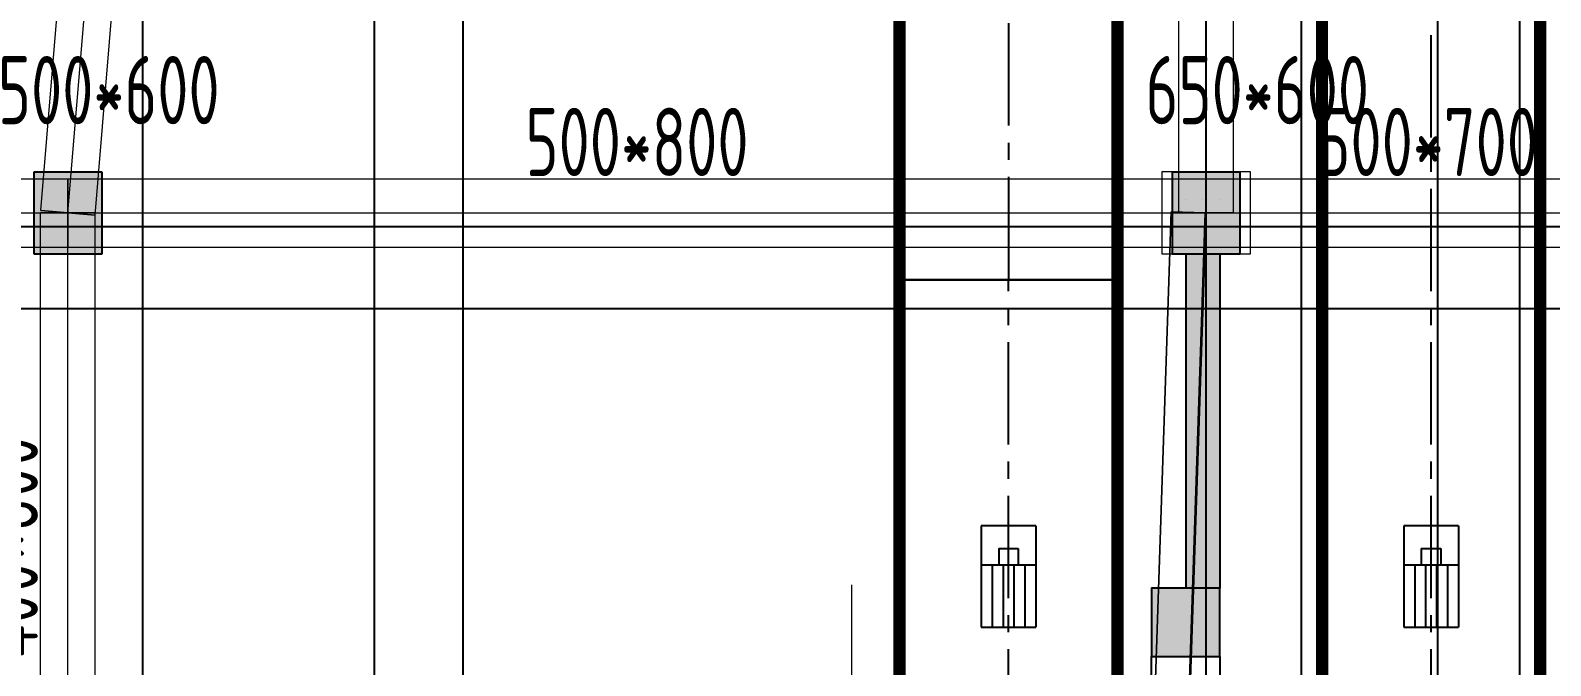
# Model space of a CAD drawing. Extents: x 369444 to 684549, y -549309 to 575337.
# Drawn here: x 433749 to 444901, y 350690 to 355344 of the extents above; entities that cross this region are included whole.
import ezdxf

# ---------------------------------------------------------------- set-up
doc = ezdxf.new("R2010")
doc.units = 0
doc.header["$LTSCALE"] = 1000
doc.header["$MEASUREMENT"] = 0
doc.linetypes.add('CENTER2', pattern=[1.125, 0.75, -0.125, 0.125, -0.125])
doc.linetypes.add('DOTE', pattern=[2.42, 2, -0.2, 0.02, -0.2])
for name, color, linetype, lineweight, true_color in [('-1-0-1', 7, 'Continuous', 0, 0xc0c0c0), ('-1-1-2', 7, 'Continuous', 0, 0xc0c0c0), ('-2-0-1', 1, 'Continuous', 0, 0xff0000), ('-2-1-2', 9, 'Continuous', 0, 0x808080), ('1-6-1', 7, 'Continuous', 0, 0x55ff55), ('1-6-2', 7, 'Continuous', 0, 0x55ff55), ('11-6-1', 2, 'Continuous', 0, 0xffff00), ('11-6-2', 2, 'Continuous', 0, 0xffff00), ('11-6-5', 2, 'Continuous', 0, 0xffff00), ('12-6-1', 4, 'Continuous', 0, 0x00ffff), ('12-6-2', 4, 'Continuous', 0, 0x00ffff), ('12-6-5', 4, 'Continuous', 0, 0x00ffff)]:
    doc.layers.add(name, color=color, linetype=linetype, lineweight=lineweight, true_color=true_color)
for name, color, linetype in [('A-COLU-CONC', 9, 'Continuous'), ('A-WALL-HATCH', 8, 'Continuous'), ('DOTE', 1, 'Continuous'), ('DUCT-排烟中心线', 5, 'CENTER2'), ('DUCT-排烟管', 2, 'Continuous'), ('DUCT-排烟管端线', 4, 'Continuous'), ('PUB_HATCH', 8, 'Continuous'), ('WALL', 9, 'Continuous'), ('WINDOW', 4, 'Continuous'), ('风管标注', 3, 'Continuous')]:
    doc.layers.add(name, color=color, linetype=linetype)
doc.layers.add('DOTE2', color=122, linetype='DOTE', lineweight=9)
doc.styles.add('yjkcad', font='yjkeng.shx', dxfattribs={"width": 0.7, "height": 250, "bigfont": 'yjkchn.shx'})

# ---------------------------------------------------------------- blocks, each defined once
blk = doc.blocks.new('_FZH')
blk.add_lwpolyline([(-0.5, -0.5), (0.5, -0.5), (0.5, 0.5), (-0.5, 0.5)], close=True)
at = {"layer": 'PUB_HATCH'}
blk.add_solid([(-0.5, -0.5), (0.5, -0.5), (-0.5, 0.5), (0.5, 0.5)], dxfattribs=at)
blk = doc.blocks.new('N-风管')
at = {"color": 0}
for p, q in [((38489276680.723053, 3905446186.215168, 2600.00001), (38489276680.723053, 3905445445.215168, 2600.00001)), ((38489277080.723053, 3905446186.215168, 2600.00001), (38489276680.723053, 3905446186.215168, 2600.00001)), ((38489279780.723053, 3905446186.215168, 2600.00001), (38489279780.723053, 3905445445.215168, 2600.00001)), ((38489280180.723053, 3905446186.215168, 2600.00001), (38489279780.723053, 3905446186.215168, 2600.00001)), ((38489276808.723053, 3905446022.009568, 2600.00001), (38489276952.723053, 3905446022.009568, 2600.00001)), ((38489276808.723053, 3905446022.009568, 2600.00001), (38489276808.723053, 3905445901.226568, 2600.00001)), ((38489279908.723053, 3905446022.009568, 2600.00001), (38489280052.723053, 3905446022.009568, 2600.00001)), ((38489279908.723053, 3905446022.009568, 2600.00001), (38489279908.723053, 3905445901.226568, 2600.00001)), ((38489276680.723053, 3905445901.226568, 2600.00001), (38489277080.723053, 3905445901.226568, 2600.00001)), ((38489279780.723053, 3905445901.226568, 2600.00001), (38489280180.723053, 3905445901.226568, 2600.00001)), ((38489276680.723053, 3905445445.215168, 2600.00001), (38489277080.723053, 3905445445.215168, 2600.00001)), ((38489279780.723053, 3905445445.215168, 2600.00001), (38489280180.723053, 3905445445.215168, 2600.00001))]:
    blk.add_line(p, q, dxfattribs=at)
at = {"color": 0, "linetype": 'Continuous'}
for p, q in [((38489277080.723053, 3905446186.215168, 2600.00001), (38489277080.723053, 3905445445.215168, 2600.00001)), ((38489280180.723053, 3905446186.215168, 2600.00001), (38489280180.723053, 3905445445.215168, 2600.00001)), ((38489276952.723053, 3905446022.009568, 2600.00001), (38489276952.723053, 3905445901.226568, 2600.00001)), ((38489280052.723053, 3905446022.009568, 2600.00001), (38489280052.723053, 3905445901.226568, 2600.00001)), ((38489276760.723053, 3905445901.226568, 2600.00001), (38489276760.723053, 3905445445.215168, 2600.00001)), ((38489276840.723053, 3905445901.226568, 2600.00001), (38489276840.723053, 3905445445.215168, 2600.00001)), ((38489276920.723053, 3905445901.226568, 2600.00001), (38489276920.723053, 3905445445.215168, 2600.00001)), ((38489277000.723053, 3905445901.226568, 2600.00001), (38489277000.723053, 3905445445.215168, 2600.00001)), ((38489279860.723053, 3905445901.226568, 2600.00001), (38489279860.723053, 3905445445.215168, 2600.00001)), ((38489279940.723053, 3905445901.226568, 2600.00001), (38489279940.723053, 3905445445.215168, 2600.00001)), ((38489280020.723053, 3905445901.226568, 2600.00001), (38489280020.723053, 3905445445.215168, 2600.00001)), ((38489280100.723053, 3905445901.226568, 2600.00001), (38489280100.723053, 3905445445.215168, 2600.00001))]:
    blk.add_line(p, q, dxfattribs=at)
at = {"layer": 'DUCT-排烟中心线', "color": 0}
for p, q in [((38489276880.636398, 3905456620.168455), (38489276880.636398, 3905447990.70988)), ((38489279980.724457, 3905443407.650299), (38489279980.593048, 3905450425)), ((38489276880.724457, 3905443407.650299), (38489276880.636398, 3905447990.70988))]:
    blk.add_line(p, q, dxfattribs=at)
at = {"layer": 'DUCT-排烟管', "color": 0, "const_width": 90}
for points in [[(38489276080.636398, 3905456620.168455), (38489276080.636398, 3905447990.70988)], [(38489277680.636398, 3905447990.70988), (38489277680.636398, 3905456620.168455)], [(38489279180.593048, 3905450424.985018), (38489279180.724457, 3905443407.635317)], [(38489280780.724457, 3905443407.66528), (38489280780.593048, 3905450425.014982)], [(38489276080.636398, 3905447990.694508), (38489276080.724457, 3905443407.634926)], [(38489277680.724457, 3905443407.665671), (38489277680.636398, 3905447990.725252)]]:
    blk.add_lwpolyline(points, dxfattribs=at)
at = {"layer": 'DUCT-排烟管端线', "color": 0}
for p, q in [((38489277680.636398, 3905447990.725252), (38489276080.636398, 3905447990.694508)), ((38489276080.636398, 3905447990.70988), (38489277680.636398, 3905447990.70988))]:
    blk.add_line(p, q, dxfattribs=at)

msp = doc.modelspace()

# ---------------------------------------------------------------- hatches: boundary and pattern name
at = {"layer": 'A-WALL-HATCH'}
for points in [[(434274.7, 354306.6), (433774.7, 354306.6), (433774.7, 353706.6), (434274.7, 353706.6)], [(442624.7, 354306.7), (442124.7, 354306.7), (442124.7, 353706.7), (442624.7, 353706.7)], [(442474.6, 351257), (441974.6, 351257), (441974.6, 350757), (442474.6, 350757)]]:
    msp.add_hatch(color=256, dxfattribs=at).paths.add_polyline_path(points)
at = {"layer": 'PUB_HATCH'}
msp.add_hatch(color=256, dxfattribs=at).paths.add_polyline_path([(442474.5, 353706.7), (442224.5, 353706.7), (442224.5, 351257), (442474.5, 351257)])

# ---------------------------------------------------------------- linework, layer by layer
at = {"layer": '-1-0-1', "color": 0}
for p in [(434024.3, 354007.1, -3600), (442374.3, 354007.1, -3600)]:
    msp.add_point(p, dxfattribs=at)
at = {"layer": '-1-1-2', "color": 0}
for p, q in [((434024.3, 354007.1, -3600), (434024.3, 354007.1)), ((442374.3, 354007.1, -3600), (442374.3, 354007.1))]:
    msp.add_line(p, q, dxfattribs=at)
at = {"layer": '-2-0-1', "color": 0}
for p, q in [((434024.3, 354007.1, -3600), (434574.3, 360607.1, -3600)), ((442374.3, 354007.1, -3600), (442374.3, 360607.1, -3600)), ((424757.1, 354007, -3600), (434024.3, 354007.1, -3600)), ((434024.3, 349106.9, -3600), (434024.3, 354007.1, -3600)), ((434024.3, 354007.1, -3600), (442374.3, 354007.1, -3600)), ((442224.3, 349507.1, -3600), (442374.3, 354007.1, -3600)), ((442374.3, 354007.1, -3600), (445624.3, 354007.1, -3600))]:
    msp.add_line(p, q, dxfattribs=at)
at = {"layer": '-2-1-2', "color": 0}
for p, q in [((434024.3, 354007.1), (434574.3, 360607.1)), ((442374.3, 354007.1), (442374.3, 360607.1)), ((424757.1, 354007), (434024.3, 354007.1)), ((434024.3, 349106.9), (434024.3, 354007.1)), ((434024.3, 354007.1), (442374.3, 354007.1)), ((442224.3, 349507.1), (442374.3, 354007.1)), ((442374.3, 354007.1), (445624.3, 354007.1))]:
    msp.add_line(p, q, dxfattribs=at)
at = {"layer": '1-6-1', "color": 0}
for p, q in [((442116.5, 354015.6, -8700), (441966.5, 349515.6, -8700)), ((441966.5, 349515.6, -5100), (442116.5, 354015.6, -5100)), ((442116.5, 354015.6, -5100), (442116.5, 354015.6, -8700)), ((442116.5, 354015.6, -8700), (442116.5, 354015.6, -5100)), ((442366.3, 354007.3, -8700), (442116.5, 354015.6, -8700)), ((442116.5, 354015.6, -5100), (442366.3, 354007.3, -5100)), ((442366.3, 354007.3, -5100), (442216.3, 349507.3, -5100)), ((442216.3, 349507.3, -8700), (442366.3, 354007.3, -8700)), ((442366.3, 354007.3, -8700), (442366.3, 354007.3, -5100)), ((442366.3, 354007.3, -5100), (442366.3, 354007.3, -8700))]:
    msp.add_line(p, q, dxfattribs=at)
at = {"layer": '1-6-2', "color": 0}
for p, q in [((442374.3, 354007.1, -5100), (442224.3, 349507.1, -5100)), ((442224.3, 349507.1, -8700), (442374.3, 354007.1, -8700)), ((442374.3, 354007.1, -8700), (442374.3, 354007.1, -5100))]:
    msp.add_line(p, q, dxfattribs=at)
at = {"layer": '11-6-1', "color": 0}
for p, q in [((433774.3, 354307.1, -5100), (433774.3, 353707.1, -5100)), ((434274.3, 354307.1, -5100), (433774.3, 354307.1, -5100)), ((433774.3, 354307.1, -8700), (433774.3, 353707.1, -8700)), ((434274.3, 354307.1, -8700), (433774.3, 354307.1, -8700)), ((433774.3, 354307.1, -8700), (433774.3, 354307.1, -5100)), ((434274.3, 353707.1, -5100), (434274.3, 354307.1, -5100)), ((434274.3, 353707.1, -8700), (434274.3, 354307.1, -8700)), ((434274.3, 354307.1, -8700), (434274.3, 354307.1, -5100)), ((442049.3, 354307.1, -5100), (442049.3, 353707.1, -5100)), ((442699.3, 354307.1, -5100), (442049.3, 354307.1, -5100)), ((442049.3, 354307.1, -8700), (442049.3, 353707.1, -8700)), ((442699.3, 354307.1, -8700), (442049.3, 354307.1, -8700)), ((442049.3, 354307.1, -8700), (442049.3, 354307.1, -5100)), ((442699.3, 353707.1, -5100), (442699.3, 354307.1, -5100)), ((442699.3, 353707.1, -8700), (442699.3, 354307.1, -8700)), ((442699.3, 354307.1, -8700), (442699.3, 354307.1, -5100)), ((433774.3, 353707.1, -5100), (434274.3, 353707.1, -5100)), ((433774.3, 353707.1, -8700), (434274.3, 353707.1, -8700)), ((433774.3, 353707.1, -8700), (433774.3, 353707.1, -5100)), ((434274.3, 353707.1, -8700), (434274.3, 353707.1, -5100)), ((442049.3, 353707.1, -5100), (442699.3, 353707.1, -5100)), ((442049.3, 353707.1, -8700), (442699.3, 353707.1, -8700)), ((442049.3, 353707.1, -8700), (442049.3, 353707.1, -5100)), ((442699.3, 353707.1, -8700), (442699.3, 353707.1, -5100))]:
    msp.add_line(p, q, dxfattribs=at)
at = {"layer": '11-6-2', "color": 0}
for p, q in [((434024.3, 354007.1, -8700), (434024.3, 354007.1, -5100)), ((442374.3, 354007.1, -8700), (442374.3, 354007.1, -5100))]:
    msp.add_line(p, q, dxfattribs=at)
at = {"layer": '12-6-1', "color": 0}
for p, q in [((433825, 354023.7, -5100), (434375, 360623.7, -5100)), ((433825, 354023.7, -5900), (434375, 360623.7, -5900)), ((434223.6, 353990.4, -5100), (434773.6, 360590.4, -5100)), ((434223.6, 353990.4, -5900), (434773.6, 360590.4, -5900)), ((442174.3, 354007.1, -5100), (442174.3, 360607.1, -5100)), ((442174.3, 354007.1, -6200), (442174.3, 360607.1, -6200)), ((442574.3, 354007.1, -5100), (442574.3, 360607.1, -5100)), ((442574.3, 354007.1, -6200), (442574.3, 360607.1, -6200)), ((424757.1, 354257, -5100), (434024.3, 354257.1, -5100)), ((424757.1, 354257, -6100), (434024.3, 354257.1, -6100)), ((434024.3, 354257.1), (434024.3, 353757.1)), ((434024.3, 354257.1, -800), (434024.3, 354257.1)), ((434024.3, 353757.1, -800), (434024.3, 354257.1, -800)), ((434024.3, 354257.1), (442374.3, 354257.1)), ((434024.3, 354257.1, -800), (442374.3, 354257.1, -800)), ((434024.3, 354257.1, -5100), (434024.3, 353757.1, -5100)), ((434024.3, 354257.1, -6100), (434024.3, 354257.1, -5100)), ((434024.3, 353757.1, -6100), (434024.3, 354257.1, -6100)), ((442374.3, 354257.1), (442374.3, 353757.1)), ((442374.3, 354257.1, -800), (442374.3, 354257.1)), ((442374.3, 353757.1, -800), (442374.3, 354257.1, -800)), ((442374.3, 354257.1), (442374.3, 353757.1)), ((442374.3, 354257.1, -700), (442374.3, 354257.1)), ((442374.3, 353757.1, -700), (442374.3, 354257.1, -700)), ((442374.3, 354257.1), (445624.3, 354257.1)), ((442374.3, 354257.1, -700), (445624.3, 354257.1, -700)), ((433824.3, 354007.1, -5100), (434224.3, 354007.1, -5100)), ((433824.3, 354007.1, -5700), (433824.3, 354007.1, -5100)), ((434224.3, 354007.1, -5700), (433824.3, 354007.1, -5700)), ((433824.3, 349106.9, -5100), (433824.3, 354007.1, -5100)), ((433824.3, 349106.9, -5700), (433824.3, 354007.1, -5700)), ((433825, 354023.7, -5100), (434223.6, 353990.4, -5100)), ((433825, 354023.7, -5900), (433825, 354023.7, -5100)), ((434223.6, 353990.4, -5900), (433825, 354023.7, -5900)), ((434223.6, 353990.4, -5100), (434223.6, 353990.4, -5900)), ((434224.3, 354007.1, -5100), (434224.3, 354007.1, -5700)), ((434224.3, 349106.9, -5100), (434224.3, 354007.1, -5100)), ((434224.3, 349106.9, -5700), (434224.3, 354007.1, -5700)), ((442174.3, 354007.1, -5100), (442574.3, 354007.1, -5100)), ((442174.3, 354007.1, -6200), (442174.3, 354007.1, -5100)), ((442574.3, 354007.1, -6200), (442174.3, 354007.1, -6200)), ((442574.3, 354007.1, -5100), (442574.3, 354007.1, -6200)), ((424757.1, 353757, -5100), (434024.3, 353757.1, -5100)), ((424757.1, 353757, -6100), (434024.3, 353757.1, -6100)), ((434024.3, 353757.1), (434024.3, 353757.1, -800)), ((434024.3, 353757.1), (442374.3, 353757.1)), ((434024.3, 353757.1, -800), (442374.3, 353757.1, -800)), ((434024.3, 353757.1, -5100), (434024.3, 353757.1, -6100)), ((442374.3, 353757.1), (442374.3, 353757.1, -800)), ((442374.3, 353757.1), (442374.3, 353757.1, -700)), ((442374.3, 353757.1), (445624.3, 353757.1)), ((442374.3, 353757.1, -700), (445624.3, 353757.1, -700))]:
    msp.add_line(p, q, dxfattribs=at)
at = {"layer": '12-6-2', "color": 0}
for p, q in [((434024.3, 354007.1, -5100), (434574.3, 360607.1, -5100)), ((442374.3, 354007.1, -5100), (442374.3, 360607.1, -5100)), ((424757.1, 354007, -5100), (434024.3, 354007.1, -5100)), ((434024.3, 349106.9, -5100), (434024.3, 354007.1, -5100)), ((434024.3, 354007.1), (442374.3, 354007.1)), ((442374.3, 354007.1), (445624.3, 354007.1))]:
    msp.add_line(p, q, dxfattribs=at)
at = {"layer": 'A-COLU-CONC'}
for p, q in [((434274.7, 354306.6), (433774.7, 354306.6)), ((433774.7, 354306.6), (433774.7, 353706.6)), ((434274.7, 353706.6), (434274.7, 354306.6)), ((442624.7, 354306.7), (442124.7, 354306.7)), ((442124.7, 354306.7), (442124.7, 353706.7)), ((442624.7, 353706.7), (442624.7, 354306.7)), ((433774.7, 353706.6), (434274.7, 353706.6)), ((442124.7, 353706.7), (442624.7, 353706.7)), ((442474.6, 351257), (441974.6, 351257)), ((441974.6, 351257), (441974.6, 350757)), ((442474.6, 350757), (442474.6, 351257)), ((441974.6, 350757), (442474.6, 350757))]:
    msp.add_line(p, q, dxfattribs=at)
at = {"layer": 'DOTE', "color": 8}
for p, q in [((434574.5, 261807), (434574.5, 476704.8)), ((436274.5, 59364.2), (436274.5, 476704.8)), ((436924.5, 59364.2), (436924.5, 476704.8)), ((442374.5, 261807), (442374.5, 476704.8)), ((443074.5, 59364.2), (443074.5, 476704.8)), ((444074.5, 261807), (444074.5, 476704.8)), ((444674.5, 261807), (444674.5, 476704.8))]:
    msp.add_line(p, q, dxfattribs=at)
at = {"layer": 'DOTE', "color": 8, "lineweight": -2}
for p, q in [((377844.4, 353907), (624570.9, 353907)), ((377844.4, 353307), (624570.9, 353307))]:
    msp.add_line(p, q, dxfattribs=at)
at = {"layer": 'DOTE2', "linetype": 'DOTE', "ltscale": 0.5, "elevation": 96.5}
msp.add_lwpolyline([(439774.6, 342043.2), (439774.6, 351280.7)], dxfattribs=at)
at = {"layer": 'WALL'}
for p, q in [((442224.6, 354107, 96.5), (442224.6, 354107, 96.5)), ((442349.6, 354107, 96.5), (442349.6, 354107, 96.5)), ((442474.6, 354107, 96.5), (442474.6, 354107, 96.5)), ((442224.5, 353706.7), (442224.5, 351257)), ((442474.5, 353706.7), (442474.5, 351257))]:
    msp.add_line(p, q, dxfattribs=at)
at = {"layer": 'WINDOW', "elevation": 91}
msp.add_lwpolyline([(442474.6, 349757), (441974.6, 349757), (441974.6, 350757), (442474.6, 350757)], close=True, dxfattribs=at)

# ---------------------------------------------------------------- block references
at = {"layer": 'WALL', "xscale": 500.1346282958984, "yscale": 600, "zscale": 600}
msp.add_blockref('_FZH', (442374.5, 354006.7, 96.5), dxfattribs=at)
at = {"layer": 'WALL', "xscale": 499.9999923706055, "yscale": 500, "zscale": 500, "rotation": 180}
msp.add_blockref('_FZH', (442224.6, 351007, -8009), dxfattribs=at)
at = {"layer": '风管标注', "color": 8}
msp.add_blockref('N-风管', (-38488835956.2, -3905094473.4), dxfattribs=at)

# ---------------------------------------------------------------- texts
at = {"layer": '11-6-5', "color": 0, "char_height": 500, "attachment_point": 8, "style": 'yjkcad'}
for s, insert in [('500*600', (434324.3, 354657.1, -3600)), ('650*600', (442749.3, 354657.1, -3600))]:
    msp.add_mtext(s, dxfattribs=dict(at, insert=insert))
at = {"layer": '12-6-5', "color": 0, "char_height": 500, "attachment_point": 8, "style": 'yjkcad'}
for s, insert, rotation in [('500*800', (438199.3, 354277.1), 0), ('400*600', (433804.3, 351557), 90)]:
    msp.add_mtext(s, dxfattribs=dict(at, insert=insert, rotation=rotation))
at = {"layer": '12-6-5', "color": 0, "insert": (443999.3, 354277.1), "char_height": 500, "attachment_point": 8, "style": 'yjkcad'}
msp.add_mtext('500*700', dxfattribs=at)

doc.saveas('drawing.dxf')
